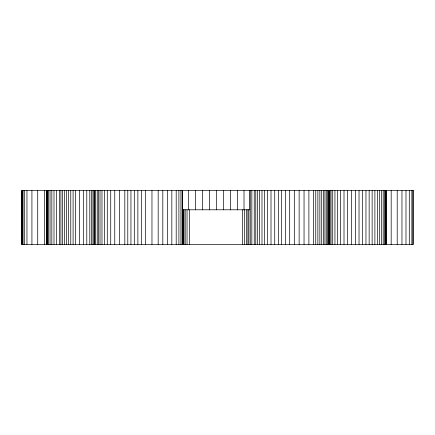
<?xml version="1.0" encoding="UTF-8"?>
<svg xmlns="http://www.w3.org/2000/svg" width="435" height="435" viewBox="0 0 435 435"><rect width="100%" height="100%" fill="white"/><g stroke="black" fill="none" stroke-linecap="round" stroke-linejoin="round"><path stroke-width="0.65" d="M182.216 209.79L249.685 209.79M412.902 190.514L412.902 244.486M411.858 190.514L411.858 244.486M409.291 190.514L409.291 244.486M405.991 190.514L405.991 244.486M401.962 190.514L401.962 244.486M397.204 190.514L397.204 244.486M391.174 190.514L391.174 244.486M386.247 190.514L386.247 244.486M386.052 190.514L386.052 244.486M385.459 190.514L385.459 244.486M384.502 190.514L384.502 244.486M383.197 190.514L383.197 244.486M381.566 190.514L381.566 244.486M379.619 190.514L379.619 244.486M377.39 190.514L377.39 244.486M374.888 190.514L374.888 244.486M372.137 190.514L372.137 244.486M369.157 190.514L369.157 244.486M365.965 190.514L365.965 244.486M362.583 190.514L362.583 244.486M359.033 190.514L359.033 244.486M355.33 190.514L355.33 244.486M351.496 190.514L351.496 244.486M347.554 190.514L347.554 244.486M344.009 190.514L344.009 244.486M340.67 190.514L340.67 244.486M337.62 190.514L337.62 244.486M334.939 190.514L334.939 244.486M332.71 190.514L332.71 244.486M331.019 190.514L331.019 244.486M329.942 190.514L329.942 244.486M329.567 190.514L329.567 244.486M329.42 190.514L329.42 244.486M329.001 190.514L329.001 244.486M328.327 190.514L328.327 244.486M327.414 190.514L327.414 244.486M326.277 190.514L326.277 244.486M324.94 190.514L324.94 244.486M323.406 190.514L323.406 244.486M321.71 190.514L321.71 244.486M319.856 190.514L319.856 244.486M317.865 190.514L317.865 244.486M315.756 190.514L315.756 244.486M313.548 190.514L313.548 244.486M308.894 190.514L308.894 244.486M304.043 190.514L304.043 244.486M299.133 190.514L299.133 244.486M294.305 190.514L294.305 244.486M289.688 190.514L289.688 244.486M285.431 190.514L285.431 244.486M281.668 190.514L281.668 244.486M278.536 190.514L278.536 244.486M274.73 190.514L274.73 244.486M271.01 190.514L271.01 244.486M267.661 190.514L267.661 244.486M264.665 190.514L264.665 244.486M261.99 190.514L261.99 244.486M259.63 190.514L259.63 244.486M257.563 190.514L257.563 244.486M255.775 190.514L255.775 244.486M254.236 190.514L254.236 244.486M251.849 190.514L251.849 244.486M250.266 190.514L250.266 244.486M249.603 190.514L249.603 209.79M248.902 209.79L248.902 244.486M247.923 209.79L247.923 244.486M246.417 209.79L246.417 244.486M244.519 209.79L244.519 244.486M244.013 190.514L244.013 209.79M242.355 209.79L242.355 244.486M237.564 190.514L237.564 209.79M230.637 190.514L230.637 209.79M223.623 190.514L223.623 209.79M216.532 190.514L216.532 209.79M209.436 190.514L209.436 209.79M202.422 190.514L202.422 209.79M195.494 190.514L195.494 209.79M189.312 209.79L189.312 244.486M188.665 190.514L188.665 209.79M187.045 209.79L187.045 244.486M185.19 209.79L185.19 244.486M183.94 209.79L183.94 244.486M183.478 209.79L183.478 244.486M182.678 209.79L182.678 244.486M182.635 190.514L182.635 209.79M182.216 190.514L182.216 244.486M180.927 190.514L180.927 244.486M178.899 190.514L178.899 244.486M176.197 190.514L176.197 244.486M171.836 190.514L171.836 244.486M167.372 190.514L167.372 244.486M162.815 190.514L162.815 244.486M158.177 190.514L158.177 244.486M151.967 190.514L151.967 244.486M145.649 190.514L145.649 244.486M141.652 190.514L141.652 244.486M137.873 190.514L137.873 244.486M134.306 190.514L134.306 244.486M130.946 190.514L130.946 244.486M127.787 190.514L127.787 244.486M124.823 190.514L124.823 244.486M119.446 190.514L119.446 244.486M114.764 190.514L114.764 244.486M110.724 190.514L110.724 244.486M107.287 190.514L107.287 244.486M104.389 190.514L104.389 244.486M101.986 190.514L101.986 244.486M100.023 190.514L100.023 244.486M98.457 190.514L98.457 244.486M97.228 190.514L97.228 244.486M95.586 190.514L95.586 244.486M94.699 190.514L94.699 244.486M94.02 190.514L94.02 244.486M92.965 190.514L92.965 244.486M91.551 190.514L91.551 244.486M89.795 190.514L89.795 244.486M86.788 190.514L86.788 244.486M83.319 190.514L83.319 244.486M79.507 190.514L79.507 244.486M75.472 190.514L75.472 244.486M73.091 190.514L73.091 244.486M70.774 190.514L70.774 244.486M68.54 190.514L68.54 244.486M66.414 190.514L66.414 244.486M64.423 190.514L64.423 244.486M62.58 190.514L62.58 244.486M60.922 190.514L60.922 244.486M59.459 190.514L59.459 244.486M56.55 190.514L56.55 244.486M54.005 190.514L54.005 244.486M51.836 190.514L51.836 244.486M50.041 190.514L50.041 244.486M48.638 190.514L48.638 244.486M47.627 190.514L47.627 244.486M47.165 190.514L47.165 244.486M47.013 190.514L47.013 244.486M46.806 190.514L46.806 244.486M44.348 190.514L44.348 244.486M37.72 190.514L37.72 244.486M31.924 190.514L31.924 244.486M26.965 190.514L26.965 244.486M24.692 190.514L24.692 244.486M23.06 190.514L23.06 244.486M22.076 190.514L22.076 244.486M21.94 190.514L21.94 244.486M413.25 190.514L21.75 190.514L21.75 244.486L413.25 244.486L413.25 190.514"/></g></svg>
